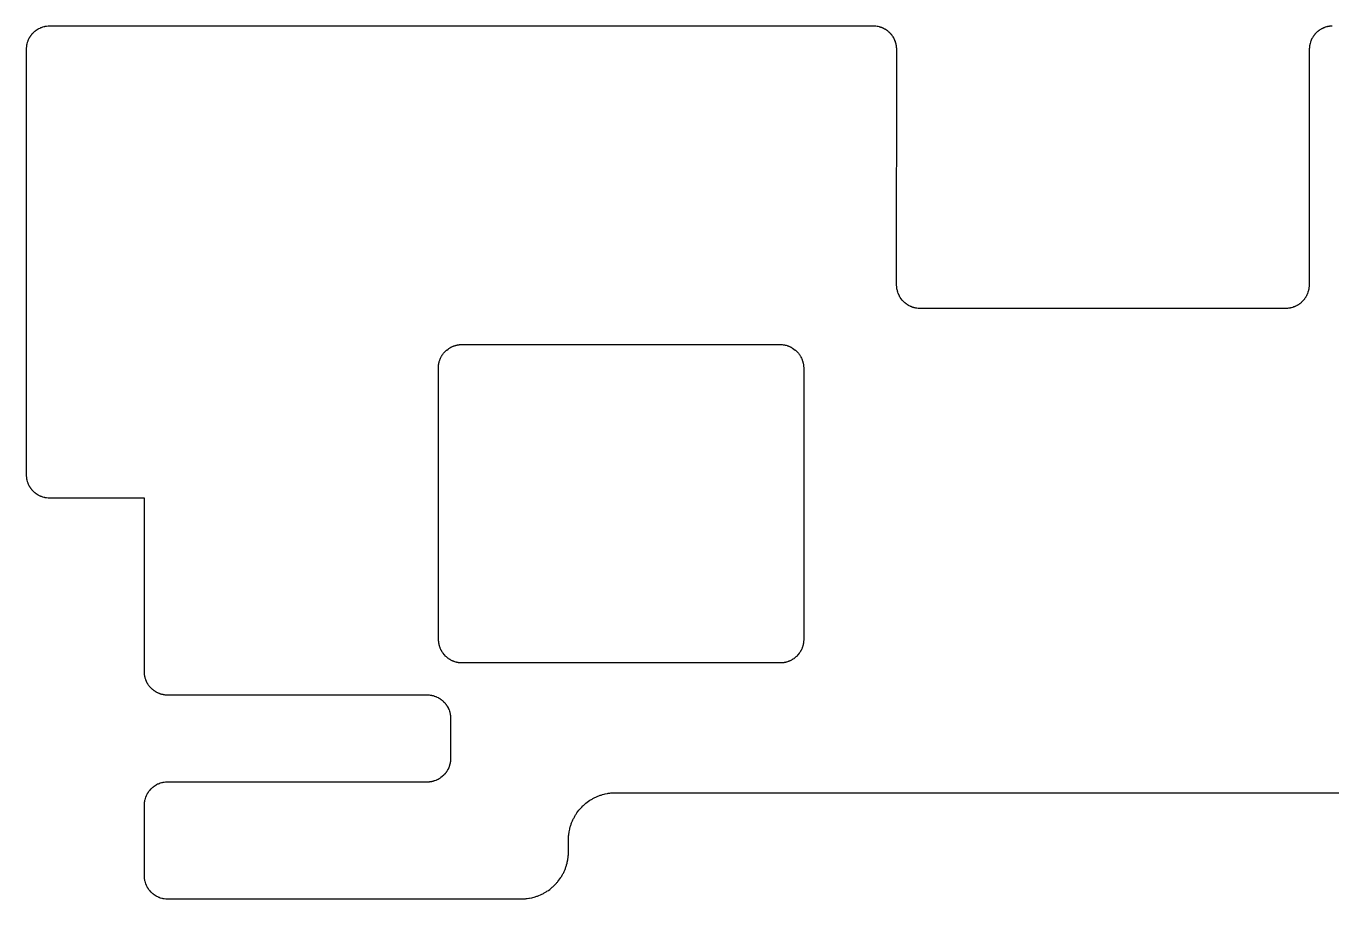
# Model space of a CAD drawing. Header units: metres. Extents: x -5 to 106, y 0 to 37.
# Drawn here: x -5 to 50.4, y 0 to 37 of the extents above; entities that cross this region are included whole.
import ezdxf

# ---------------------------------------------------------------- set-up
doc = ezdxf.new("R2010")
doc.units = ezdxf.units.M

msp = doc.modelspace()

# ---------------------------------------------------------------- linework, layer by layer
for p, q in [((-4.8291, 36.5596), (-4.83887, 36.5449)), ((-4.81934, 36.5732), (-4.8291, 36.5596)), ((-4.80859, 36.5879), (-4.81934, 36.5732)), ((-4.79883, 36.6016), (-4.80859, 36.5879)), ((-4.77734, 36.6289), (-4.79883, 36.6016)), ((-4.76562, 36.6426), (-4.77734, 36.6289)), ((-4.75488, 36.6562), (-4.76562, 36.6426)), ((-4.71973, 36.6943), (-4.75488, 36.6562)), ((-4.69434, 36.7197), (-4.71973, 36.6943)), ((-4.65625, 36.7549), (-4.69434, 36.7197)), ((-4.64258, 36.7656), (-4.65625, 36.7549)), ((-4.62891, 36.7773), (-4.64258, 36.7656)), ((-4.60156, 36.7988), (-4.62891, 36.7773)), ((-4.58789, 36.8086), (-4.60156, 36.7988)), ((-4.57324, 36.8193), (-4.58789, 36.8086)), ((-4.55957, 36.8291), (-4.57324, 36.8193)), ((-4.54492, 36.8389), (-4.55957, 36.8291)), ((-4.53027, 36.8477), (-4.54492, 36.8389)), ((-4.51465, 36.8574), (-4.53027, 36.8477)), ((-4.5, 36.8662), (-4.51465, 36.8574)), ((-4.48438, 36.875), (-4.5, 36.8662)), ((-4.46973, 36.8828), (-4.48438, 36.875)), ((-4.42285, 36.9062), (-4.46973, 36.8828)), ((-4.40625, 36.9131), (-4.42285, 36.9062)), ((-4.39062, 36.9209), (-4.40625, 36.9131)), ((-4.375, 36.9268), (-4.39062, 36.9209)), ((-4.3584, 36.9336), (-4.375, 36.9268)), ((-4.30859, 36.9512), (-4.3584, 36.9336)), ((-4.24219, 36.9707), (-4.30859, 36.9512)), ((-4.22461, 36.9746), (-4.24219, 36.9707)), ((-4.20801, 36.9785), (-4.22461, 36.9746)), ((-4.19043, 36.9814), (-4.20801, 36.9785)), ((-4.17383, 36.9844), (-4.19043, 36.9814)), ((-4.15625, 36.9873), (-4.17383, 36.9844)), ((-4.13965, 36.9902), (-4.15625, 36.9873)), ((-4.06934, 36.998), (-4.13965, 36.9902)), ((-4.05273, 36.999), (-4.06934, 36.998)), ((-4.03516, 36.999), (-4.05273, 36.999)), ((-4.01758, 37), (-4.03516, 36.999)), ((30.9531, 37), (-4.01758, 37)), ((30.9697, 36.999), (30.9531, 37)), ((30.9873, 36.999), (30.9697, 36.999)), ((31.0039, 36.998), (30.9873, 36.999)), ((31.0205, 36.9961), (31.0039, 36.998)), ((31.0381, 36.9941), (31.0205, 36.9961)), ((31.0879, 36.9883), (31.0381, 36.9941)), ((31.1055, 36.9854), (31.0879, 36.9883)), ((31.1221, 36.9814), (31.1055, 36.9854)), ((31.1387, 36.9785), (31.1221, 36.9814)), ((31.1885, 36.9668), (31.1387, 36.9785)), ((31.2041, 36.9619), (31.1885, 36.9668)), ((31.2373, 36.9521), (31.2041, 36.9619)), ((31.2529, 36.9463), (31.2373, 36.9521)), ((31.2695, 36.9414), (31.2529, 36.9463)), ((31.2852, 36.9355), (31.2695, 36.9414)), ((31.3008, 36.9287), (31.2852, 36.9355)), ((31.3164, 36.9229), (31.3008, 36.9287)), ((31.332, 36.916), (31.3164, 36.9229)), ((31.3477, 36.9082), (31.332, 36.916)), ((31.3633, 36.9014), (31.3477, 36.9082)), ((31.3789, 36.8936), (31.3633, 36.9014)), ((31.4082, 36.8779), (31.3789, 36.8936)), ((31.4238, 36.8691), (31.4082, 36.8779)), ((31.4385, 36.8613), (31.4238, 36.8691)), ((31.4531, 36.8525), (31.4385, 36.8613)), ((31.4668, 36.8428), (31.4531, 36.8525)), ((31.4814, 36.834), (31.4668, 36.8428)), ((31.4951, 36.8242), (31.4814, 36.834)), ((31.5098, 36.8145), (31.4951, 36.8242)), ((31.5234, 36.8047), (31.5098, 36.8145)), ((31.5361, 36.7939), (31.5234, 36.8047)), ((31.5635, 36.7725), (31.5361, 36.7939)), ((31.5762, 36.7617), (31.5635, 36.7725)), ((31.5889, 36.75), (31.5762, 36.7617)), ((31.6016, 36.7393), (31.5889, 36.75)), ((31.6143, 36.7275), (31.6016, 36.7393)), ((31.626, 36.7158), (31.6143, 36.7275)), ((31.6377, 36.7031), (31.626, 36.7158)), ((31.6504, 36.6914), (31.6377, 36.7031)), ((31.6611, 36.6787), (31.6504, 36.6914)), ((31.6729, 36.666), (31.6611, 36.6787)), ((31.6836, 36.6533), (31.6729, 36.666)), ((31.6953, 36.6396), (31.6836, 36.6533)), ((31.7061, 36.627), (31.6953, 36.6396)), ((31.7158, 36.6133), (31.7061, 36.627)), ((31.7266, 36.5996), (31.7158, 36.6133)), ((31.7461, 36.5723), (31.7266, 36.5996)), ((31.7559, 36.5576), (31.7461, 36.5723)), ((31.7646, 36.5439), (31.7559, 36.5576)), ((49.584, 36.5635), (49.5645, 36.5342)), ((49.5938, 36.5771), (49.584, 36.5635)), ((49.6035, 36.5918), (49.5938, 36.5771)), ((49.6133, 36.6055), (49.6035, 36.5918)), ((49.6348, 36.6328), (49.6133, 36.6055)), ((49.6455, 36.6455), (49.6348, 36.6328)), ((49.6562, 36.6592), (49.6455, 36.6455)), ((49.6914, 36.6973), (49.6562, 36.6592)), ((49.7275, 36.7334), (49.6914, 36.6973)), ((49.7402, 36.7451), (49.7275, 36.7334)), ((49.7539, 36.7568), (49.7402, 36.7451)), ((49.7666, 36.7676), (49.7539, 36.7568)), ((49.7803, 36.7783), (49.7666, 36.7676)), ((49.793, 36.7891), (49.7803, 36.7783)), ((49.8203, 36.8105), (49.793, 36.7891)), ((49.835, 36.8203), (49.8203, 36.8105)), ((49.8486, 36.8301), (49.835, 36.8203)), ((49.8633, 36.8398), (49.8486, 36.8301)), ((49.9219, 36.875), (49.8633, 36.8398)), ((49.9375, 36.8838), (49.9219, 36.875)), ((49.9521, 36.8916), (49.9375, 36.8838)), ((49.9678, 36.8994), (49.9521, 36.8916)), ((49.9834, 36.9062), (49.9678, 36.8994)), ((49.999, 36.9141), (49.9834, 36.9062)), ((50.0146, 36.9209), (49.999, 36.9141)), ((50.0303, 36.9268), (50.0146, 36.9209)), ((50.0469, 36.9336), (50.0303, 36.9268)), ((50.0625, 36.9395), (50.0469, 36.9336)), ((50.0791, 36.9453), (50.0625, 36.9395)), ((50.0947, 36.9512), (50.0791, 36.9453)), ((50.1445, 36.9658), (50.0947, 36.9512)), ((50.1611, 36.9697), (50.1445, 36.9658)), ((50.1777, 36.9746), (50.1611, 36.9697)), ((50.1943, 36.9775), (50.1777, 36.9746)), ((50.2119, 36.9814), (50.1943, 36.9775)), ((50.2451, 36.9873), (50.2119, 36.9814)), ((50.2627, 36.9902), (50.2451, 36.9873)), ((50.2793, 36.9922), (50.2627, 36.9902)), ((50.2969, 36.9941), (50.2793, 36.9922)), ((50.3135, 36.9961), (50.2969, 36.9941)), ((50.3311, 36.9971), (50.3135, 36.9961)), ((50.3477, 36.999), (50.3311, 36.9971)), ((50.3652, 36.999), (50.3477, 36.999)), ((50.3828, 37), (50.3652, 36.999)), ((-4.99902, 36.0352), (-5, 36.0176)), ((-5, 36.0176), (-5, 17.9824)), ((-4.99805, 36.0693), (-4.99902, 36.0527)), ((-4.99902, 36.0527), (-4.99902, 36.0352)), ((-4.99023, 36.1396), (-4.99805, 36.0693)), ((-4.9873, 36.1562), (-4.99023, 36.1396)), ((-4.98438, 36.1738), (-4.9873, 36.1562)), ((-4.98145, 36.1904), (-4.98438, 36.1738)), ((-4.97852, 36.208), (-4.98145, 36.1904)), ((-4.97461, 36.2246), (-4.97852, 36.208)), ((-4.9707, 36.2422), (-4.97461, 36.2246)), ((-4.95117, 36.3086), (-4.9707, 36.2422)), ((-4.93359, 36.3584), (-4.95117, 36.3086)), ((-4.92676, 36.375), (-4.93359, 36.3584)), ((-4.9209, 36.3906), (-4.92676, 36.375)), ((-4.91309, 36.4062), (-4.9209, 36.3906)), ((-4.90625, 36.4229), (-4.91309, 36.4062)), ((-4.88281, 36.4697), (-4.90625, 36.4229)), ((-4.875, 36.4844), (-4.88281, 36.4697)), ((-4.86621, 36.5), (-4.875, 36.4844)), ((-4.85742, 36.5146), (-4.86621, 36.5)), ((-4.84766, 36.5303), (-4.85742, 36.5146)), ((-4.83887, 36.5449), (-4.84766, 36.5303)), ((31.791, 36.5), (31.7646, 36.5439)), ((31.7988, 36.4854), (31.791, 36.5)), ((31.8076, 36.4697), (31.7988, 36.4854)), ((31.8154, 36.4551), (31.8076, 36.4697)), ((31.8223, 36.4395), (31.8154, 36.4551)), ((31.8301, 36.4238), (31.8223, 36.4395)), ((31.8369, 36.4092), (31.8301, 36.4238)), ((31.8438, 36.3926), (31.8369, 36.4092)), ((31.8613, 36.3457), (31.8438, 36.3926)), ((31.8672, 36.3291), (31.8613, 36.3457)), ((31.873, 36.3135), (31.8672, 36.3291)), ((31.8828, 36.2803), (31.873, 36.3135)), ((31.8867, 36.2637), (31.8828, 36.2803)), ((31.8906, 36.248), (31.8867, 36.2637)), ((31.8984, 36.2148), (31.8906, 36.248)), ((31.9014, 36.1982), (31.8984, 36.2148)), ((31.9043, 36.1807), (31.9014, 36.1982)), ((31.9102, 36.1475), (31.9043, 36.1807)), ((31.9121, 36.1309), (31.9102, 36.1475)), ((31.9141, 36.1133), (31.9121, 36.1309)), ((31.915, 36.0967), (31.9141, 36.1133)), ((31.917, 36.0801), (31.915, 36.0967)), ((31.918, 36.0625), (31.917, 36.0801)), ((31.917, 25.9941), (31.9189, 36.0459)), ((31.9189, 36.0459), (31.918, 36.0625)), ((49.417, 36.0459), (49.4082, 26.0107)), ((49.418, 36.0635), (49.417, 36.0459)), ((49.4189, 36.0801), (49.418, 36.0635)), ((49.4199, 36.0977), (49.4189, 36.0801)), ((49.4219, 36.1143), (49.4199, 36.0977)), ((49.4238, 36.1318), (49.4219, 36.1143)), ((49.4258, 36.1484), (49.4238, 36.1318)), ((49.4287, 36.166), (49.4258, 36.1484)), ((49.4307, 36.1826), (49.4287, 36.166)), ((49.4346, 36.1992), (49.4307, 36.1826)), ((49.4375, 36.2168), (49.4346, 36.1992)), ((49.4492, 36.2666), (49.4375, 36.2168)), ((49.4639, 36.3164), (49.4492, 36.2666)), ((49.4697, 36.332), (49.4639, 36.3164)), ((49.4814, 36.3652), (49.4697, 36.332)), ((49.4873, 36.3809), (49.4814, 36.3652)), ((49.4941, 36.3965), (49.4873, 36.3809)), ((49.501, 36.4131), (49.4941, 36.3965)), ((49.5078, 36.4287), (49.501, 36.4131)), ((49.5156, 36.4443), (49.5078, 36.4287)), ((49.5225, 36.459), (49.5156, 36.4443)), ((49.5303, 36.4746), (49.5225, 36.459)), ((49.5391, 36.4893), (49.5303, 36.4746)), ((49.5469, 36.5049), (49.5391, 36.4893)), ((49.5645, 36.5342), (49.5469, 36.5049)), ((31.9189, 25.959), (31.917, 25.9941)), ((31.9209, 25.9414), (31.9189, 25.959)), ((31.9219, 25.9238), (31.9209, 25.9414)), ((31.9238, 25.9072), (31.9219, 25.9238)), ((31.9268, 25.8896), (31.9238, 25.9072)), ((31.9287, 25.8721), (31.9268, 25.8896)), ((31.9316, 25.8545), (31.9287, 25.8721)), ((31.9355, 25.8379), (31.9316, 25.8545)), ((31.9385, 25.8203), (31.9355, 25.8379)), ((31.9463, 25.7871), (31.9385, 25.8203)), ((31.9512, 25.7695), (31.9463, 25.7871)), ((31.9551, 25.7529), (31.9512, 25.7695)), ((31.9609, 25.7363), (31.9551, 25.7529)), ((31.9658, 25.7197), (31.9609, 25.7363)), ((31.9834, 25.6699), (31.9658, 25.7197)), ((31.9893, 25.6543), (31.9834, 25.6699)), ((31.9961, 25.6377), (31.9893, 25.6543)), ((32.0029, 25.6221), (31.9961, 25.6377)), ((32.0107, 25.6064), (32.0029, 25.6221)), ((32.0176, 25.5898), (32.0107, 25.6064)), ((32.0254, 25.5742), (32.0176, 25.5898)), ((32.0342, 25.5596), (32.0254, 25.5742)), ((32.042, 25.5439), (32.0342, 25.5596)), ((32.0508, 25.5283), (32.042, 25.5439)), ((32.0684, 25.499), (32.0508, 25.5283)), ((32.1074, 25.4404), (32.0684, 25.499)), ((49.2471, 25.4844), (49.2275, 25.4551)), ((49.2559, 25.499), (49.2471, 25.4844)), ((49.2656, 25.5137), (49.2559, 25.499)), ((49.2744, 25.5283), (49.2656, 25.5137)), ((49.2822, 25.5439), (49.2744, 25.5283)), ((49.291, 25.5596), (49.2822, 25.5439)), ((49.2988, 25.5742), (49.291, 25.5596)), ((49.3066, 25.5898), (49.2988, 25.5742)), ((49.3145, 25.6064), (49.3066, 25.5898)), ((49.3281, 25.6377), (49.3145, 25.6064)), ((49.335, 25.6543), (49.3281, 25.6377)), ((49.3418, 25.6699), (49.335, 25.6543)), ((49.3594, 25.7197), (49.3418, 25.6699)), ((49.374, 25.7695), (49.3594, 25.7197)), ((49.3779, 25.7871), (49.374, 25.7695)), ((49.3828, 25.8037), (49.3779, 25.7871)), ((49.3857, 25.8203), (49.3828, 25.8037)), ((49.3896, 25.8379), (49.3857, 25.8203)), ((49.3926, 25.8545), (49.3896, 25.8379)), ((49.3984, 25.8896), (49.3926, 25.8545)), ((49.4004, 25.9072), (49.3984, 25.8896)), ((49.4023, 25.9238), (49.4004, 25.9072)), ((49.4043, 25.9414), (49.4023, 25.9238)), ((49.4072, 25.9941), (49.4043, 25.9414)), ((49.4082, 26.0107), (49.4072, 25.9941)), ((32.1504, 25.3857), (32.1074, 25.4404)), ((32.1621, 25.3721), (32.1504, 25.3857)), ((32.1973, 25.334), (32.1621, 25.3721)), ((32.2344, 25.2969), (32.1973, 25.334)), ((32.248, 25.2852), (32.2344, 25.2969)), ((32.2607, 25.2734), (32.248, 25.2852)), ((32.2744, 25.2627), (32.2607, 25.2734)), ((32.2871, 25.252), (32.2744, 25.2627)), ((32.3008, 25.2402), (32.2871, 25.252)), ((32.3145, 25.2305), (32.3008, 25.2402)), ((32.3291, 25.2197), (32.3145, 25.2305)), ((32.3428, 25.209), (32.3291, 25.2197)), ((32.3574, 25.1992), (32.3428, 25.209)), ((32.3721, 25.1904), (32.3574, 25.1992)), ((32.3867, 25.1807), (32.3721, 25.1904)), ((32.4014, 25.1719), (32.3867, 25.1807)), ((32.417, 25.1621), (32.4014, 25.1719)), ((32.4316, 25.1543), (32.417, 25.1621)), ((32.4473, 25.1455), (32.4316, 25.1543)), ((32.4941, 25.1221), (32.4473, 25.1455)), ((32.5098, 25.1152), (32.4941, 25.1221)), ((32.5264, 25.1084), (32.5098, 25.1152)), ((32.542, 25.1016), (32.5264, 25.1084)), ((32.5586, 25.0947), (32.542, 25.1016)), ((32.5752, 25.0889), (32.5586, 25.0947)), ((32.5908, 25.083), (32.5752, 25.0889)), ((32.6074, 25.0771), (32.5908, 25.083)), ((32.624, 25.0723), (32.6074, 25.0771)), ((32.6416, 25.0674), (32.624, 25.0723)), ((32.6582, 25.0625), (32.6416, 25.0674)), ((32.6914, 25.0547), (32.6582, 25.0625)), ((32.709, 25.0508), (32.6914, 25.0547)), ((32.7256, 25.0469), (32.709, 25.0508)), ((32.7607, 25.041), (32.7256, 25.0469)), ((32.7773, 25.0381), (32.7607, 25.041)), ((32.8301, 25.0322), (32.7773, 25.0381)), ((32.8467, 25.0312), (32.8301, 25.0322)), ((32.8994, 25.0283), (32.8467, 25.0312)), ((48.4258, 25.0283), (32.8994, 25.0283)), ((48.4434, 25.0293), (48.4258, 25.0283)), ((48.46, 25.0303), (48.4434, 25.0293)), ((48.4951, 25.0322), (48.46, 25.0303)), ((48.5303, 25.0361), (48.4951, 25.0322)), ((48.5469, 25.0381), (48.5303, 25.0361)), ((48.582, 25.0439), (48.5469, 25.0381)), ((48.5986, 25.0469), (48.582, 25.0439)), ((48.6162, 25.0508), (48.5986, 25.0469)), ((48.6328, 25.0547), (48.6162, 25.0508)), ((48.6504, 25.0586), (48.6328, 25.0547)), ((48.667, 25.0625), (48.6504, 25.0586)), ((48.7168, 25.0771), (48.667, 25.0625)), ((48.7666, 25.0947), (48.7168, 25.0771)), ((48.7822, 25.1016), (48.7666, 25.0947)), ((48.7988, 25.1084), (48.7822, 25.1016)), ((48.8145, 25.1152), (48.7988, 25.1084)), ((48.8311, 25.1221), (48.8145, 25.1152)), ((48.8779, 25.1455), (48.8311, 25.1221)), ((48.8926, 25.1543), (48.8779, 25.1455)), ((48.9082, 25.1621), (48.8926, 25.1543)), ((48.9229, 25.1719), (48.9082, 25.1621)), ((48.9375, 25.1807), (48.9229, 25.1719)), ((48.9531, 25.1904), (48.9375, 25.1807)), ((48.9668, 25.1992), (48.9531, 25.1904)), ((48.9814, 25.209), (48.9668, 25.1992)), ((48.9961, 25.2197), (48.9814, 25.209)), ((49.0098, 25.2305), (48.9961, 25.2197)), ((49.0234, 25.2402), (49.0098, 25.2305)), ((49.0371, 25.252), (49.0234, 25.2402)), ((49.0645, 25.2734), (49.0371, 25.252)), ((49.0898, 25.2969), (49.0645, 25.2734)), ((49.1025, 25.3096), (49.0898, 25.2969)), ((49.1152, 25.3213), (49.1025, 25.3096)), ((49.127, 25.334), (49.1152, 25.3213)), ((49.1396, 25.3467), (49.127, 25.334)), ((49.1631, 25.3721), (49.1396, 25.3467)), ((49.1738, 25.3857), (49.1631, 25.3721)), ((49.1855, 25.3994), (49.1738, 25.3857)), ((49.207, 25.4268), (49.1855, 25.3994)), ((49.2168, 25.4404), (49.207, 25.4268)), ((49.2275, 25.4551), (49.2168, 25.4404)), ((12.8252, 23.2559), (12.8389, 23.2676)), ((12.8389, 23.2676), (12.8936, 23.3105)), ((12.8936, 23.3105), (12.9082, 23.3203)), ((12.9082, 23.3203), (12.9219, 23.3301)), ((12.9219, 23.3301), (12.9512, 23.3496)), ((12.9512, 23.3496), (12.9668, 23.3584)), ((12.9668, 23.3584), (12.9814, 23.3672)), ((12.9814, 23.3672), (12.9971, 23.376)), ((12.9971, 23.376), (13.0117, 23.3838)), ((13.0117, 23.3838), (13.0273, 23.3926)), ((13.0273, 23.3926), (13.043, 23.4004)), ((13.043, 23.4004), (13.0586, 23.4072)), ((13.0586, 23.4072), (13.0752, 23.415)), ((13.0752, 23.415), (13.1064, 23.4287)), ((13.1064, 23.4287), (13.123, 23.4346)), ((13.123, 23.4346), (13.1396, 23.4414)), ((13.1396, 23.4414), (13.1562, 23.4473)), ((13.1562, 23.4473), (13.1729, 23.4521)), ((13.1729, 23.4521), (13.1895, 23.458)), ((13.1895, 23.458), (13.2061, 23.4629)), ((13.2061, 23.4629), (13.2227, 23.4668)), ((13.2227, 23.4668), (13.2393, 23.4717)), ((13.2393, 23.4717), (13.2568, 23.4756)), ((13.2568, 23.4756), (13.2734, 23.4795)), ((13.2734, 23.4795), (13.291, 23.4834)), ((13.291, 23.4834), (13.3076, 23.4863)), ((13.3076, 23.4863), (13.3252, 23.4893)), ((13.3252, 23.4893), (13.3428, 23.4912)), ((13.3428, 23.4912), (13.3594, 23.4941)), ((13.3594, 23.4941), (13.377, 23.4961)), ((13.377, 23.4961), (13.3945, 23.4971)), ((13.3945, 23.4971), (13.4121, 23.499)), ((13.4121, 23.499), (13.4287, 23.5)), ((13.4287, 23.5), (13.4463, 23.501)), ((13.4463, 23.501), (26.9756, 23.502)), ((26.9756, 23.502), (26.9932, 23.501)), ((26.9932, 23.501), (27.0098, 23.501)), ((27.0098, 23.501), (27.0625, 23.498)), ((27.0625, 23.498), (27.0977, 23.4941)), ((27.0977, 23.4941), (27.1143, 23.4922)), ((27.1143, 23.4922), (27.1494, 23.4863)), ((27.1494, 23.4863), (27.166, 23.4834)), ((27.166, 23.4834), (27.1836, 23.4795)), ((27.1836, 23.4795), (27.2168, 23.4717)), ((27.2168, 23.4717), (27.2344, 23.4678)), ((27.2344, 23.4678), (27.2676, 23.458)), ((27.2676, 23.458), (27.2842, 23.4521)), ((27.2842, 23.4521), (27.3008, 23.4473)), ((27.3008, 23.4473), (27.3174, 23.4414)), ((27.3174, 23.4414), (27.334, 23.4346)), ((27.334, 23.4346), (27.3496, 23.4287)), ((27.3496, 23.4287), (27.3662, 23.4219)), ((27.3662, 23.4219), (27.3975, 23.4082)), ((27.3975, 23.4082), (27.4141, 23.4004)), ((27.4141, 23.4004), (27.4297, 23.3926)), ((27.4297, 23.3926), (27.4443, 23.3848)), ((27.4443, 23.3848), (27.4756, 23.3672)), ((27.4756, 23.3672), (27.5049, 23.3496)), ((27.5049, 23.3496), (27.5635, 23.3105)), ((27.5635, 23.3105), (27.6182, 23.2676)), ((27.6182, 23.2676), (27.6318, 23.2559)), ((12.5, 22.6924), (12.5029, 22.709)), ((12.5029, 22.709), (12.5068, 22.7266)), ((12.5068, 22.7266), (12.5107, 22.7432)), ((12.5107, 22.7432), (12.5156, 22.7598)), ((12.5156, 22.7598), (12.5205, 22.7773)), ((12.5205, 22.7773), (12.5303, 22.8105)), ((12.5303, 22.8105), (12.542, 22.8438)), ((12.542, 22.8438), (12.5479, 22.8594)), ((12.5479, 22.8594), (12.5547, 22.876)), ((12.5547, 22.876), (12.5605, 22.8916)), ((12.5605, 22.8916), (12.5684, 22.9082)), ((12.5684, 22.9082), (12.5752, 22.9238)), ((12.5752, 22.9238), (12.6064, 22.9863)), ((12.6064, 22.9863), (12.6152, 23.001)), ((12.6152, 23.001), (12.624, 23.0166)), ((12.624, 23.0166), (12.6338, 23.0312)), ((12.6338, 23.0312), (12.6426, 23.0459)), ((12.6426, 23.0459), (12.6621, 23.0752)), ((12.6621, 23.0752), (12.6729, 23.0889)), ((12.6729, 23.0889), (12.6826, 23.1035)), ((12.6826, 23.1035), (12.7041, 23.1309)), ((12.7041, 23.1309), (12.7158, 23.1445)), ((12.7158, 23.1445), (12.7266, 23.1572)), ((12.7266, 23.1572), (12.7383, 23.1709)), ((12.7383, 23.1709), (12.7617, 23.1963)), ((12.7617, 23.1963), (12.7744, 23.208)), ((12.7744, 23.208), (12.7871, 23.2207)), ((12.7871, 23.2207), (12.8252, 23.2559)), ((27.6318, 23.2559), (27.6826, 23.209)), ((27.6826, 23.209), (27.6943, 23.1963)), ((27.6943, 23.1963), (27.707, 23.1836)), ((27.707, 23.1836), (27.7188, 23.1709)), ((27.7188, 23.1709), (27.7305, 23.1572)), ((27.7305, 23.1572), (27.7412, 23.1445)), ((27.7412, 23.1445), (27.7529, 23.1309)), ((27.7529, 23.1309), (27.7744, 23.1035)), ((27.7744, 23.1035), (27.7842, 23.0889)), ((27.7842, 23.0889), (27.7949, 23.0752)), ((27.7949, 23.0752), (27.8145, 23.0459)), ((27.8145, 23.0459), (27.832, 23.0166)), ((27.832, 23.0166), (27.8418, 23.002)), ((27.8418, 23.002), (27.8496, 22.9863)), ((27.8496, 22.9863), (27.8584, 22.9707)), ((27.8584, 22.9707), (27.8818, 22.9238)), ((27.8818, 22.9238), (27.8955, 22.8926)), ((27.8955, 22.8926), (27.9092, 22.8594)), ((27.9092, 22.8594), (27.915, 22.8438)), ((27.915, 22.8438), (27.9268, 22.8105)), ((27.9268, 22.8105), (27.9414, 22.7607)), ((27.9414, 22.7607), (27.9453, 22.7432)), ((27.9453, 22.7432), (27.9492, 22.7266)), ((27.9492, 22.7266), (27.9531, 22.709)), ((27.9531, 22.709), (27.957, 22.6924)), ((12.4814, 22.5186), (12.4824, 22.5361)), ((12.4932, 11), (12.4814, 22.5186)), ((12.4824, 22.5537), (12.4844, 22.5713)), ((12.4824, 22.5361), (12.4824, 22.5537)), ((12.4844, 22.5713), (12.4854, 22.5889)), ((12.4854, 22.5889), (12.4873, 22.6055)), ((12.4873, 22.6055), (12.4912, 22.6406)), ((12.4912, 22.6406), (12.4941, 22.6582)), ((12.4941, 22.6582), (12.4971, 22.6748)), ((12.4971, 22.6748), (12.5, 22.6924)), ((27.957, 22.6924), (27.96, 22.6748)), ((27.96, 22.6748), (27.9629, 22.6582)), ((27.9629, 22.6582), (27.9658, 22.6406)), ((27.9658, 22.6406), (27.9678, 22.623)), ((27.9678, 22.623), (27.9697, 22.6064)), ((27.9697, 22.6064), (27.9717, 22.5889)), ((27.9717, 22.5889), (27.9756, 22.5186)), ((27.9756, 22.5186), (27.9756, 10.9648)), ((-5, 17.9824), (-4.99902, 17.9648)), ((-4.99902, 17.9648), (-4.99902, 17.9473)), ((-4.99902, 17.9473), (-4.99805, 17.9307)), ((-4.99805, 17.9307), (-4.99023, 17.8604)), ((-4.99023, 17.8604), (-4.9873, 17.8438)), ((-4.9873, 17.8438), (-4.98438, 17.8262)), ((-4.98438, 17.8262), (-4.98145, 17.8096)), ((-4.98145, 17.8096), (-4.97852, 17.792)), ((-4.97852, 17.792), (-4.97461, 17.7754)), ((-4.97461, 17.7754), (-4.9707, 17.7578)), ((-4.9707, 17.7578), (-4.95117, 17.6914)), ((-4.95117, 17.6914), (-4.93359, 17.6416)), ((-4.93359, 17.6416), (-4.92676, 17.625)), ((-4.92676, 17.625), (-4.9209, 17.6094)), ((-4.9209, 17.6094), (-4.91309, 17.5938)), ((-4.91309, 17.5938), (-4.90625, 17.5771)), ((-4.90625, 17.5771), (-4.88281, 17.5303)), ((-4.88281, 17.5303), (-4.875, 17.5156)), ((-4.875, 17.5156), (-4.86621, 17.5)), ((-4.86621, 17.5), (-4.85742, 17.4854)), ((-4.85742, 17.4854), (-4.84766, 17.4697)), ((-4.84766, 17.4697), (-4.83887, 17.4551)), ((-4.83887, 17.4551), (-4.8291, 17.4404)), ((-4.8291, 17.4404), (-4.81934, 17.4268)), ((-4.81934, 17.4268), (-4.80859, 17.4121)), ((-4.80859, 17.4121), (-4.79883, 17.3984)), ((-4.79883, 17.3984), (-4.77734, 17.3711)), ((-4.77734, 17.3711), (-4.76562, 17.3574)), ((-4.76562, 17.3574), (-4.75488, 17.3438)), ((-4.75488, 17.3438), (-4.71973, 17.3057)), ((-4.71973, 17.3057), (-4.69434, 17.2803)), ((-4.69434, 17.2803), (-4.65625, 17.2451)), ((-4.65625, 17.2451), (-4.64258, 17.2344)), ((-4.64258, 17.2344), (-4.62891, 17.2227)), ((-4.62891, 17.2227), (-4.60156, 17.2012)), ((-4.60156, 17.2012), (-4.58789, 17.1914)), ((-4.58789, 17.1914), (-4.57324, 17.1807)), ((-4.57324, 17.1807), (-4.55957, 17.1709)), ((-4.55957, 17.1709), (-4.54492, 17.1611)), ((-4.54492, 17.1611), (-4.53027, 17.1523)), ((-4.53027, 17.1523), (-4.51465, 17.1426)), ((-4.51465, 17.1426), (-4.5, 17.1338)), ((-4.5, 17.1338), (-4.48438, 17.125)), ((-4.48438, 17.125), (-4.46973, 17.1172)), ((-4.46973, 17.1172), (-4.42285, 17.0938)), ((-4.42285, 17.0938), (-4.40625, 17.0869)), ((-4.40625, 17.0869), (-4.39062, 17.0791)), ((-4.39062, 17.0791), (-4.375, 17.0732)), ((-4.375, 17.0732), (-4.3584, 17.0664)), ((-4.3584, 17.0664), (-4.30859, 17.0488)), ((-4.30859, 17.0488), (-4.24219, 17.0293)), ((-4.24219, 17.0293), (-4.22461, 17.0254)), ((-4.22461, 17.0254), (-4.20801, 17.0215)), ((-4.20801, 17.0215), (-4.19043, 17.0186)), ((-4.19043, 17.0186), (-4.17383, 17.0156)), ((-4.17383, 17.0156), (-4.15625, 17.0127)), ((-4.15625, 17.0127), (-4.13965, 17.0098)), ((-4.13965, 17.0098), (-4.06934, 17.002)), ((-4.06934, 17.002), (-4.05273, 17.001)), ((-4.05273, 17.001), (-4.03516, 17.001)), ((-4.03516, 17.001), (-4.01758, 17)), ((-4.01758, 17), (0, 17)), ((0, 17), (0, 9.63281)), ((12.4932, 10.9648), (12.4932, 11)), ((12.4941, 10.9473), (12.4932, 10.9648)), ((12.4951, 10.9307), (12.4941, 10.9473)), ((12.4961, 10.9131), (12.4951, 10.9307)), ((12.5, 10.8779), (12.4961, 10.9131)), ((12.5029, 10.8604), (12.5, 10.8779)), ((12.5049, 10.8438), (12.5029, 10.8604)), ((12.5078, 10.8262), (12.5049, 10.8438)), ((12.5107, 10.8096), (12.5078, 10.8262)), ((12.5146, 10.792), (12.5107, 10.8096)), ((12.5186, 10.7754), (12.5146, 10.792)), ((12.5225, 10.7578), (12.5186, 10.7754)), ((12.5264, 10.7412), (12.5225, 10.7578)), ((12.5361, 10.708), (12.5264, 10.7412)), ((12.542, 10.6914), (12.5361, 10.708)), ((12.5469, 10.6748), (12.542, 10.6914)), ((12.5527, 10.6582), (12.5469, 10.6748)), ((12.5596, 10.6416), (12.5527, 10.6582)), ((12.5654, 10.625), (12.5596, 10.6416)), ((12.5791, 10.5938), (12.5654, 10.625)), ((12.5869, 10.5771), (12.5791, 10.5938)), ((12.5938, 10.5615), (12.5869, 10.5771)), ((12.6094, 10.5303), (12.5938, 10.5615)), ((12.6182, 10.5156), (12.6094, 10.5303)), ((27.8594, 10.5303), (27.8506, 10.5156)), ((27.875, 10.5615), (27.8594, 10.5303)), ((27.8818, 10.5771), (27.875, 10.5615)), ((27.8896, 10.5938), (27.8818, 10.5771)), ((27.9033, 10.625), (27.8896, 10.5938)), ((27.9092, 10.6416), (27.9033, 10.625)), ((27.916, 10.6582), (27.9092, 10.6416)), ((27.9219, 10.6748), (27.916, 10.6582)), ((27.9268, 10.6914), (27.9219, 10.6748)), ((27.9326, 10.708), (27.9268, 10.6914)), ((27.9424, 10.7412), (27.9326, 10.708)), ((27.9463, 10.7578), (27.9424, 10.7412)), ((27.9502, 10.7754), (27.9463, 10.7578)), ((27.9541, 10.792), (27.9502, 10.7754)), ((27.958, 10.8096), (27.9541, 10.792)), ((27.9609, 10.8262), (27.958, 10.8096)), ((27.9639, 10.8438), (27.9609, 10.8262)), ((27.9658, 10.8604), (27.9639, 10.8438)), ((27.9688, 10.8779), (27.9658, 10.8604)), ((27.9727, 10.9131), (27.9688, 10.8779)), ((27.9736, 10.9307), (27.9727, 10.9131)), ((27.9746, 10.9473), (27.9736, 10.9307)), ((27.9756, 10.9648), (27.9746, 10.9473)), ((12.627, 10.5), (12.6182, 10.5156)), ((12.6357, 10.4854), (12.627, 10.5)), ((12.6445, 10.4697), (12.6357, 10.4854)), ((12.6641, 10.4404), (12.6445, 10.4697)), ((12.6738, 10.4268), (12.6641, 10.4404)), ((12.6836, 10.4121), (12.6738, 10.4268)), ((12.7266, 10.3574), (12.6836, 10.4121)), ((12.7383, 10.3438), (12.7266, 10.3574)), ((12.7852, 10.293), (12.7383, 10.3438)), ((12.7979, 10.2803), (12.7852, 10.293)), ((12.8232, 10.2568), (12.7979, 10.2803)), ((12.8369, 10.2451), (12.8232, 10.2568)), ((12.8496, 10.2344), (12.8369, 10.2451)), ((12.8633, 10.2227), (12.8496, 10.2344)), ((12.8906, 10.2012), (12.8633, 10.2227)), ((12.9053, 10.1914), (12.8906, 10.2012)), ((12.9189, 10.1807), (12.9053, 10.1914)), ((12.9482, 10.1611), (12.9189, 10.1807)), ((12.9629, 10.1523), (12.9482, 10.1611)), ((12.9775, 10.1426), (12.9629, 10.1523)), ((12.9932, 10.1338), (12.9775, 10.1426)), ((13.0078, 10.125), (12.9932, 10.1338)), ((13.0703, 10.0938), (13.0078, 10.125)), ((13.0859, 10.0869), (13.0703, 10.0938)), ((13.1016, 10.0791), (13.0859, 10.0869)), ((13.1182, 10.0732), (13.1016, 10.0791)), ((13.1348, 10.0664), (13.1182, 10.0732)), ((13.1504, 10.0605), (13.1348, 10.0664)), ((13.1836, 10.0488), (13.1504, 10.0605)), ((13.2168, 10.0391), (13.1836, 10.0488)), ((13.2344, 10.0342), (13.2168, 10.0391)), ((13.251, 10.0293), (13.2344, 10.0342)), ((13.2676, 10.0254), (13.251, 10.0293)), ((13.2852, 10.0215), (13.2676, 10.0254)), ((13.3018, 10.0186), (13.2852, 10.0215)), ((13.3193, 10.0156), (13.3018, 10.0186)), ((13.3359, 10.0127), (13.3193, 10.0156)), ((13.3535, 10.0098), (13.3359, 10.0127)), ((13.3887, 10.0059), (13.3535, 10.0098)), ((13.4053, 10.0039), (13.3887, 10.0059)), ((13.4229, 10.002), (13.4053, 10.0039)), ((13.4404, 10.001), (13.4229, 10.002)), ((13.458, 10.001), (13.4404, 10.001)), ((13.4756, 10), (13.458, 10.001)), ((26.9932, 10), (13.4756, 10)), ((27.0107, 10.001), (26.9932, 10)), ((27.0283, 10.001), (27.0107, 10.001)), ((27.0459, 10.002), (27.0283, 10.001)), ((27.0635, 10.0039), (27.0459, 10.002)), ((27.0801, 10.0059), (27.0635, 10.0039)), ((27.1152, 10.0098), (27.0801, 10.0059)), ((27.1328, 10.0127), (27.1152, 10.0098)), ((27.1494, 10.0156), (27.1328, 10.0127)), ((27.167, 10.0186), (27.1494, 10.0156)), ((27.1836, 10.0215), (27.167, 10.0186)), ((27.2012, 10.0254), (27.1836, 10.0215)), ((27.2178, 10.0293), (27.2012, 10.0254)), ((27.2344, 10.0342), (27.2178, 10.0293)), ((27.252, 10.0391), (27.2344, 10.0342)), ((27.2852, 10.0488), (27.252, 10.0391)), ((27.3184, 10.0605), (27.2852, 10.0488)), ((27.334, 10.0664), (27.3184, 10.0605)), ((27.3506, 10.0732), (27.334, 10.0664)), ((27.3672, 10.0791), (27.3506, 10.0732)), ((27.3828, 10.0869), (27.3672, 10.0791)), ((27.3984, 10.0938), (27.3828, 10.0869)), ((27.4609, 10.125), (27.3984, 10.0938)), ((27.4756, 10.1338), (27.4609, 10.125)), ((27.4912, 10.1426), (27.4756, 10.1338)), ((27.5059, 10.1523), (27.4912, 10.1426)), ((27.5205, 10.1611), (27.5059, 10.1523)), ((27.5498, 10.1807), (27.5205, 10.1611)), ((27.5635, 10.1914), (27.5498, 10.1807)), ((27.5781, 10.2012), (27.5635, 10.1914)), ((27.6055, 10.2227), (27.5781, 10.2012)), ((27.6191, 10.2344), (27.6055, 10.2227)), ((27.6318, 10.2451), (27.6191, 10.2344)), ((27.6455, 10.2568), (27.6318, 10.2451)), ((27.6709, 10.2803), (27.6455, 10.2568)), ((27.6836, 10.293), (27.6709, 10.2803)), ((27.7305, 10.3438), (27.6836, 10.293)), ((27.7422, 10.3574), (27.7305, 10.3438)), ((27.7852, 10.4121), (27.7422, 10.3574)), ((27.7949, 10.4268), (27.7852, 10.4121)), ((27.8047, 10.4404), (27.7949, 10.4268)), ((27.8242, 10.4697), (27.8047, 10.4404)), ((27.833, 10.4854), (27.8242, 10.4697)), ((27.8418, 10.5), (27.833, 10.4854)), ((27.8506, 10.5156), (27.8418, 10.5)), ((0, 9.63281), (0.000977, 9.61523)), ((0.000977, 9.61523), (0.000977, 9.59766)), ((0.000977, 9.59766), (0.001953, 9.58008)), ((0.001953, 9.58008), (0.003906, 9.5625)), ((0.003906, 9.5625), (0.005859, 9.5459)), ((0.005859, 9.5459), (0.009766, 9.51074)), ((0.009766, 9.51074), (0.012695, 9.49316)), ((0.012695, 9.49316), (0.015625, 9.47656)), ((0.015625, 9.47656), (0.018555, 9.45898)), ((0.018555, 9.45898), (0.021484, 9.44238)), ((0.021484, 9.44238), (0.025391, 9.4248)), ((0.025391, 9.4248), (0.029297, 9.4082)), ((0.029297, 9.4082), (0.03418, 9.3916)), ((0.03418, 9.3916), (0.039062, 9.37402)), ((0.039062, 9.37402), (0.048828, 9.34082)), ((0.048828, 9.34082), (0.060547, 9.30762)), ((0.060547, 9.30762), (0.066406, 9.29199)), ((0.066406, 9.29199), (0.073242, 9.27539)), ((0.073242, 9.27539), (0.079102, 9.25879)), ((0.079102, 9.25879), (0.086914, 9.24316)), ((0.086914, 9.24316), (0.09375, 9.22754)), ((0.09375, 9.22754), (0.125, 9.16504)), ((0.125, 9.16504), (0.133789, 9.15039)), ((0.133789, 9.15039), (0.142578, 9.13477)), ((0.142578, 9.13477), (0.152344, 9.12012)), ((0.152344, 9.12012), (0.161133, 9.10547)), ((0.161133, 9.10547), (0.180664, 9.07617)), ((0.180664, 9.07617), (0.191406, 9.0625)), ((0.191406, 9.0625), (0.201172, 9.04785)), ((0.201172, 9.04785), (0.222656, 9.02051)), ((0.222656, 9.02051), (0.234375, 9.00684)), ((0.234375, 9.00684), (0.245117, 8.99414)), ((0.245117, 8.99414), (0.256836, 8.98047)), ((0.256836, 8.98047), (0.280273, 8.95508)), ((0.280273, 8.95508), (0.292969, 8.94336)), ((0.292969, 8.94336), (0.305664, 8.93066)), ((0.305664, 8.93066), (0.34375, 8.89551)), ((0.34375, 8.89551), (0.357422, 8.88379)), ((0.357422, 8.88379), (0.412109, 8.84082)), ((0.412109, 8.84082), (0.426758, 8.83105)), ((0.426758, 8.83105), (0.44043, 8.82129)), ((0.44043, 8.82129), (0.469727, 8.80176)), ((0.469727, 8.80176), (0.485352, 8.79297)), ((0.485352, 8.79297), (0.5, 8.78418)), ((0.5, 8.78418), (0.515625, 8.77539)), ((0.515625, 8.77539), (0.530273, 8.7666)), ((0.530273, 8.7666), (0.561523, 8.75098)), ((0.561523, 8.75098), (0.577148, 8.74414)), ((0.577148, 8.74414), (0.59375, 8.73633)), ((0.59375, 8.73633), (0.625, 8.72266)), ((0.625, 8.72266), (0.641602, 8.7168)), ((0.641602, 8.7168), (0.658203, 8.70996)), ((0.658203, 8.70996), (0.674805, 8.7041)), ((0.674805, 8.7041), (0.691406, 8.69922)), ((0.691406, 8.69922), (0.708008, 8.69336)), ((0.708008, 8.69336), (0.741211, 8.68359)), ((0.741211, 8.68359), (0.757812, 8.67969)), ((0.757812, 8.67969), (0.775391, 8.67578)), ((0.775391, 8.67578), (0.791992, 8.67188)), ((0.791992, 8.67188), (0.80957, 8.66797)), ((0.80957, 8.66797), (0.826172, 8.66504)), ((0.826172, 8.66504), (0.84375, 8.66211)), ((0.84375, 8.66211), (0.860352, 8.66016)), ((0.860352, 8.66016), (0.87793, 8.65723)), ((0.87793, 8.65723), (0.913086, 8.65332)), ((0.913086, 8.65332), (0.930664, 8.65234)), ((0.930664, 8.65234), (0.947266, 8.65137)), ((0.947266, 8.65137), (0.964844, 8.65039)), ((0.964844, 8.65039), (12, 8.65039)), ((12, 8.65039), (12.0176, 8.64941)), ((12.0176, 8.64941), (12.0352, 8.64941)), ((12.0352, 8.64941), (12.0527, 8.64844)), ((12.0527, 8.64844), (12.0693, 8.64746)), ((12.0693, 8.64746), (12.0869, 8.64648)), ((12.0869, 8.64648), (12.1396, 8.64062)), ((12.1396, 8.64062), (12.1562, 8.6377)), ((12.1562, 8.6377), (12.1738, 8.63477)), ((12.1738, 8.63477), (12.1904, 8.63184)), ((12.1904, 8.63184), (12.208, 8.62793)), ((12.208, 8.62793), (12.2246, 8.62402)), ((12.2246, 8.62402), (12.2422, 8.62012)), ((12.2422, 8.62012), (12.2588, 8.61621)), ((12.2588, 8.61621), (12.292, 8.60645)), ((12.292, 8.60645), (12.3086, 8.60059)), ((12.3086, 8.60059), (12.3252, 8.5957)), ((12.3252, 8.5957), (12.3584, 8.58398)), ((12.3584, 8.58398), (12.375, 8.57715)), ((12.375, 8.57715), (12.4062, 8.56348)), ((12.4062, 8.56348), (12.4229, 8.55664)), ((12.4229, 8.55664), (12.4697, 8.5332)), ((12.4697, 8.5332), (12.4844, 8.52441)), ((12.4844, 8.52441), (12.5, 8.51562)), ((12.5, 8.51562), (12.5146, 8.50684)), ((12.5146, 8.50684), (12.5303, 8.49805)), ((12.5303, 8.49805), (12.5449, 8.48828)), ((12.5449, 8.48828), (12.5596, 8.47949)), ((12.5596, 8.47949), (12.5732, 8.46875)), ((12.5732, 8.46875), (12.5879, 8.45898)), ((12.5879, 8.45898), (12.6016, 8.44824)), ((12.6016, 8.44824), (12.6152, 8.43848)), ((12.6152, 8.43848), (12.6289, 8.42676)), ((12.6289, 8.42676), (12.6426, 8.41602)), ((12.6426, 8.41602), (12.6562, 8.4043)), ((12.6562, 8.4043), (12.6689, 8.39355)), ((12.6689, 8.39355), (12.6816, 8.38184)), ((12.6816, 8.38184), (12.6943, 8.36914)), ((12.6943, 8.36914), (12.707, 8.35742)), ((12.707, 8.35742), (12.7197, 8.34473)), ((12.7197, 8.34473), (12.7432, 8.31934)), ((12.7432, 8.31934), (12.7549, 8.30566)), ((12.7549, 8.30566), (12.7656, 8.29297)), ((12.7656, 8.29297), (12.7773, 8.2793)), ((12.7773, 8.2793), (12.7988, 8.25195)), ((12.7988, 8.25195), (12.8086, 8.2373)), ((12.8086, 8.2373), (12.8193, 8.22363)), ((12.8193, 8.22363), (12.8389, 8.19434)), ((12.8389, 8.19434), (12.8477, 8.17969)), ((12.8477, 8.17969), (12.8574, 8.16504)), ((12.8574, 8.16504), (12.8662, 8.15039)), ((12.8662, 8.15039), (12.875, 8.13477)), ((12.875, 8.13477), (12.9062, 8.07227)), ((12.9062, 8.07227), (12.9131, 8.05664)), ((12.9131, 8.05664), (12.9209, 8.04102)), ((12.9209, 8.04102), (12.9268, 8.02441)), ((12.9268, 8.02441), (12.9336, 8.00879)), ((12.9336, 8.00879), (12.9512, 7.95898)), ((12.9512, 7.95898), (12.9658, 7.90918)), ((12.9658, 7.90918), (12.9707, 7.8916)), ((12.9707, 7.8916), (12.9785, 7.8584)), ((12.9785, 7.8584), (12.9844, 7.82324)), ((12.9844, 7.82324), (12.9873, 7.80664)), ((12.9873, 7.80664), (12.9902, 7.78906)), ((12.9902, 7.78906), (12.9922, 7.77148)), ((12.9922, 7.77148), (12.9941, 7.75488)), ((12.9941, 7.75488), (12.998, 7.71973)), ((12.998, 7.71973), (12.999, 7.70215)), ((12.999, 7.70215), (12.999, 7.68457)), ((12.999, 7.68457), (13, 7.66699)), ((13, 7.66699), (13, 5.93262)), ((12.9131, 5.54297), (12.9062, 5.52734)), ((12.9209, 5.55957), (12.9131, 5.54297)), ((12.9268, 5.5752), (12.9209, 5.55957)), ((12.9336, 5.5918), (12.9268, 5.5752)), ((12.9395, 5.6084), (12.9336, 5.5918)), ((12.9453, 5.62402), (12.9395, 5.6084)), ((12.9512, 5.64062), (12.9453, 5.62402)), ((12.9561, 5.65723), (12.9512, 5.64062)), ((12.9609, 5.6748), (12.9561, 5.65723)), ((12.9707, 5.70801), (12.9609, 5.6748)), ((12.9746, 5.72461), (12.9707, 5.70801)), ((12.9785, 5.74219), (12.9746, 5.72461)), ((12.9814, 5.75879), (12.9785, 5.74219)), ((12.9873, 5.79395), (12.9814, 5.75879)), ((12.9902, 5.81055), (12.9873, 5.79395)), ((12.9961, 5.86328), (12.9902, 5.81055)), ((12.998, 5.87988), (12.9961, 5.86328)), ((12.999, 5.89746), (12.998, 5.87988)), ((13, 5.93262), (12.999, 5.91504)), ((12.999, 5.91504), (12.999, 5.89746)), ((12.2588, 4.98438), (12.2422, 4.97949)), ((12.2754, 4.98828), (12.2588, 4.98438)), ((12.292, 4.99414), (12.2754, 4.98828)), ((12.3086, 4.99902), (12.292, 4.99414)), ((12.375, 5.02246), (12.3086, 4.99902)), ((12.4062, 5.03613), (12.375, 5.02246)), ((12.4229, 5.04395), (12.4062, 5.03613)), ((12.4385, 5.05078), (12.4229, 5.04395)), ((12.4541, 5.05859), (12.4385, 5.05078)), ((12.4697, 5.06738), (12.4541, 5.05859)), ((12.4844, 5.0752), (12.4697, 5.06738)), ((12.5, 5.08398), (12.4844, 5.0752)), ((12.5146, 5.09277), (12.5, 5.08398)), ((12.5303, 5.10156), (12.5146, 5.09277)), ((12.5596, 5.12109), (12.5303, 5.10156)), ((12.5732, 5.13086), (12.5596, 5.12109)), ((12.5879, 5.14062), (12.5732, 5.13086)), ((12.6426, 5.18359), (12.5879, 5.14062)), ((12.6562, 5.19531), (12.6426, 5.18359)), ((12.6943, 5.23047), (12.6562, 5.19531)), ((12.707, 5.24316), (12.6943, 5.23047)), ((12.7197, 5.25488), (12.707, 5.24316)), ((12.7314, 5.26758), (12.7197, 5.25488)), ((12.7432, 5.28125), (12.7314, 5.26758)), ((12.7549, 5.29395), (12.7432, 5.28125)), ((12.7656, 5.30762), (12.7549, 5.29395)), ((12.7773, 5.32031), (12.7656, 5.30762)), ((12.7881, 5.33398), (12.7773, 5.32031)), ((12.7988, 5.34863), (12.7881, 5.33398)), ((12.8086, 5.3623), (12.7988, 5.34863)), ((12.8193, 5.37598), (12.8086, 5.3623)), ((12.8389, 5.40527), (12.8193, 5.37598)), ((12.8477, 5.41992), (12.8389, 5.40527)), ((12.8574, 5.43457), (12.8477, 5.41992)), ((12.8662, 5.4502), (12.8574, 5.43457)), ((12.875, 5.46484), (12.8662, 5.4502)), ((12.9062, 5.52734), (12.875, 5.46484)), ((0.125, 4.43457), (0.117188, 4.41992)), ((0.133789, 4.4502), (0.125, 4.43457)), ((0.142578, 4.46484), (0.133789, 4.4502)), ((0.152344, 4.47949), (0.142578, 4.46484)), ((0.161133, 4.49512), (0.152344, 4.47949)), ((0.170898, 4.50879), (0.161133, 4.49512)), ((0.180664, 4.52344), (0.170898, 4.50879)), ((0.191406, 4.53809), (0.180664, 4.52344)), ((0.201172, 4.55176), (0.191406, 4.53809)), ((0.222656, 4.5791), (0.201172, 4.55176)), ((0.234375, 4.59277), (0.222656, 4.5791)), ((0.245117, 4.60645), (0.234375, 4.59277)), ((0.280273, 4.64453), (0.245117, 4.60645)), ((0.292969, 4.65723), (0.280273, 4.64453)), ((0.305664, 4.66895), (0.292969, 4.65723)), ((0.318359, 4.68164), (0.305664, 4.66895)), ((0.34375, 4.70508), (0.318359, 4.68164)), ((0.357422, 4.71582), (0.34375, 4.70508)), ((0.371094, 4.72754), (0.357422, 4.71582)), ((0.398438, 4.74902), (0.371094, 4.72754)), ((0.412109, 4.75879), (0.398438, 4.74902)), ((0.426758, 4.76953), (0.412109, 4.75879)), ((0.44043, 4.7793), (0.426758, 4.76953)), ((0.455078, 4.78906), (0.44043, 4.7793)), ((0.469727, 4.79785), (0.455078, 4.78906)), ((0.485352, 4.80762), (0.469727, 4.79785)), ((0.5, 4.81641), (0.485352, 4.80762)), ((0.515625, 4.82422), (0.5, 4.81641)), ((0.530273, 4.83301), (0.515625, 4.82422)), ((0.577148, 4.85645), (0.530273, 4.83301)), ((0.59375, 4.86328), (0.577148, 4.85645)), ((0.625, 4.87695), (0.59375, 4.86328)), ((0.641602, 4.88379), (0.625, 4.87695)), ((0.691406, 4.90137), (0.641602, 4.88379)), ((0.741211, 4.91602), (0.691406, 4.90137)), ((0.757812, 4.91992), (0.741211, 4.91602)), ((0.775391, 4.9248), (0.757812, 4.91992)), ((0.791992, 4.92773), (0.775391, 4.9248)), ((0.80957, 4.93164), (0.791992, 4.92773)), ((0.826172, 4.93457), (0.80957, 4.93164)), ((0.84375, 4.9375), (0.826172, 4.93457)), ((0.860352, 4.94043), (0.84375, 4.9375)), ((0.913086, 4.94629), (0.860352, 4.94043)), ((0.930664, 4.94727), (0.913086, 4.94629)), ((0.947266, 4.94824), (0.930664, 4.94727)), ((0.982422, 4.9502), (0.947266, 4.94824)), ((12.0352, 4.9502), (0.982422, 4.9502)), ((12.0527, 4.95117), (12.0352, 4.9502)), ((12.0693, 4.95215), (12.0527, 4.95117)), ((12.0869, 4.9541), (12.0693, 4.95215)), ((12.1045, 4.95508), (12.0869, 4.9541)), ((12.1221, 4.95703), (12.1045, 4.95508)), ((12.1396, 4.95996), (12.1221, 4.95703)), ((12.1562, 4.96191), (12.1396, 4.95996)), ((12.1738, 4.96484), (12.1562, 4.96191)), ((12.1904, 4.96875), (12.1738, 4.96484)), ((12.208, 4.97168), (12.1904, 4.96875)), ((12.2246, 4.97559), (12.208, 4.97168)), ((12.2422, 4.97949), (12.2246, 4.97559)), ((19.4482, 4.42285), (19.5166, 4.44043)), ((19.5166, 4.44043), (19.5498, 4.44922)), ((19.5498, 4.44922), (19.6523, 4.46973)), ((19.6523, 4.46973), (19.6875, 4.47559)), ((19.6875, 4.47559), (19.7559, 4.48535)), ((19.7559, 4.48535), (19.791, 4.48926)), ((19.791, 4.48926), (19.8262, 4.49219)), ((19.8262, 4.49219), (19.8604, 4.49512)), ((19.8604, 4.49512), (19.9307, 4.49902)), ((19.9307, 4.49902), (19.9648, 4.5)), ((19.9648, 4.5), (65.9854, 4.5)), ((0.000977, 3.98535), (0, 3.96777)), ((0, 3.96777), (0, 0.982422)), ((0.001953, 4.01953), (0.000977, 4.00195)), ((0.000977, 4.00195), (0.000977, 3.98535)), ((0.007812, 4.07227), (0.001953, 4.01953)), ((0.009766, 4.08887), (0.007812, 4.07227)), ((0.015625, 4.12402), (0.009766, 4.08887)), ((0.018555, 4.14062), (0.015625, 4.12402)), ((0.021484, 4.1582), (0.018555, 4.14062)), ((0.025391, 4.1748), (0.021484, 4.1582)), ((0.029297, 4.19238), (0.025391, 4.1748)), ((0.048828, 4.25879), (0.029297, 4.19238)), ((0.066406, 4.30859), (0.048828, 4.25879)), ((0.073242, 4.32422), (0.066406, 4.30859)), ((0.079102, 4.34082), (0.073242, 4.32422)), ((0.086914, 4.35645), (0.079102, 4.34082)), ((0.09375, 4.37305), (0.086914, 4.35645)), ((0.117188, 4.41992), (0.09375, 4.37305)), ((18.5371, 3.86426), (18.5615, 3.88965)), ((18.5615, 3.88965), (18.6104, 3.93848)), ((18.6104, 3.93848), (18.6357, 3.96289)), ((18.6357, 3.96289), (18.6621, 3.98633)), ((18.6621, 3.98633), (18.6875, 4.00977)), ((18.6875, 4.00977), (18.7148, 4.03223)), ((18.7148, 4.03223), (18.7412, 4.05469)), ((18.7412, 4.05469), (18.7959, 4.09766)), ((18.7959, 4.09766), (18.8525, 4.13867)), ((18.8525, 4.13867), (18.9111, 4.17773)), ((18.9111, 4.17773), (18.9404, 4.19629)), ((18.9404, 4.19629), (18.9697, 4.21387)), ((18.9697, 4.21387), (19, 4.23242)), ((19, 4.23242), (19.0303, 4.24902)), ((19.0303, 4.24902), (19.0615, 4.26562)), ((19.0615, 4.26562), (19.0918, 4.28223)), ((19.0918, 4.28223), (19.123, 4.29785)), ((19.123, 4.29785), (19.1543, 4.3125)), ((19.1543, 4.3125), (19.1865, 4.32715)), ((19.1865, 4.32715), (19.251, 4.35449)), ((19.251, 4.35449), (19.2832, 4.36719)), ((19.2832, 4.36719), (19.3164, 4.37891)), ((19.3164, 4.37891), (19.3486, 4.39062)), ((19.3486, 4.39062), (19.3818, 4.40234)), ((19.3818, 4.40234), (19.415, 4.41309)), ((19.415, 4.41309), (19.4482, 4.42285)), ((18.1729, 3.31348), (18.1875, 3.3457)), ((18.1875, 3.3457), (18.2021, 3.37695)), ((18.2021, 3.37695), (18.2178, 3.4082)), ((18.2178, 3.4082), (18.2344, 3.43848)), ((18.2344, 3.43848), (18.251, 3.46973)), ((18.251, 3.46973), (18.2676, 3.5)), ((18.2676, 3.5), (18.2861, 3.53027)), ((18.2861, 3.53027), (18.3037, 3.55957)), ((18.3037, 3.55957), (18.3223, 3.58887)), ((18.3223, 3.58887), (18.3613, 3.64746)), ((18.3613, 3.64746), (18.4023, 3.7041)), ((18.4023, 3.7041), (18.4453, 3.75879)), ((18.4453, 3.75879), (18.4678, 3.78516)), ((18.4678, 3.78516), (18.4902, 3.8125)), ((18.4902, 3.8125), (18.5137, 3.83789)), ((18.5137, 3.83789), (18.5371, 3.86426)), ((18.0146, 2.74414), (18.0244, 2.8125)), ((18.0244, 2.8125), (18.0303, 2.84766)), ((18.0303, 2.84766), (18.0508, 2.9502)), ((18.0508, 2.9502), (18.0596, 2.9834)), ((18.0596, 2.9834), (18.0771, 3.05176)), ((18.0771, 3.05176), (18.0869, 3.08496)), ((18.0869, 3.08496), (18.0977, 3.11816)), ((18.0977, 3.11816), (18.1094, 3.15137)), ((18.1094, 3.15137), (18.1211, 3.18359)), ((18.1211, 3.18359), (18.1328, 3.2168)), ((18.1328, 3.2168), (18.1455, 3.24902)), ((18.1455, 3.24902), (18.1729, 3.31348)), ((18, 2.53516), (18.001, 2.56934)), ((18, 1.96484), (18, 2.53516)), ((18.001, 2.56934), (18.0049, 2.63965)), ((18.0049, 2.63965), (18.0078, 2.67383)), ((18.0078, 2.67383), (18.0107, 2.70898)), ((18.0107, 2.70898), (18.0146, 2.74414)), ((17.9697, 1.65234), (17.9756, 1.6875)), ((17.9756, 1.6875), (17.9854, 1.75586)), ((17.9854, 1.75586), (17.9893, 1.79102)), ((17.9893, 1.79102), (17.9922, 1.82617)), ((17.9922, 1.82617), (17.9951, 1.86035)), ((17.9951, 1.86035), (17.999, 1.93066)), ((17.999, 1.93066), (18, 1.96484)), ((17.7822, 1.0918), (17.7979, 1.12305)), ((17.7979, 1.12305), (17.8125, 1.1543)), ((17.8125, 1.1543), (17.8271, 1.18652)), ((17.8271, 1.18652), (17.8545, 1.25098)), ((17.8545, 1.25098), (17.8672, 1.2832)), ((17.8672, 1.2832), (17.8789, 1.31641)), ((17.8789, 1.31641), (17.8906, 1.34863)), ((17.8906, 1.34863), (17.9023, 1.38184)), ((17.9023, 1.38184), (17.9131, 1.41504)), ((17.9131, 1.41504), (17.9229, 1.44824)), ((17.9229, 1.44824), (17.9404, 1.5166)), ((17.9404, 1.5166), (17.9492, 1.5498)), ((17.9492, 1.5498), (17.9697, 1.65234)), ((0, 0.982422), (0.000977, 0.964844)), ((0.000977, 0.964844), (0.000977, 0.947266)), ((0.000977, 0.947266), (0.001953, 0.930664)), ((0.001953, 0.930664), (0.009766, 0.860352)), ((0.009766, 0.860352), (0.012695, 0.84375)), ((0.012695, 0.84375), (0.015625, 0.826172)), ((0.015625, 0.826172), (0.018555, 0.80957)), ((0.018555, 0.80957), (0.021484, 0.791992)), ((0.021484, 0.791992), (0.025391, 0.775391)), ((0.025391, 0.775391), (0.029297, 0.757812)), ((0.029297, 0.757812), (0.048828, 0.691406)), ((0.048828, 0.691406), (0.066406, 0.641602)), ((0.066406, 0.641602), (0.073242, 0.625)), ((0.073242, 0.625), (0.079102, 0.609375)), ((0.079102, 0.609375), (0.086914, 0.59375)), ((0.086914, 0.59375), (0.09375, 0.577148)), ((0.09375, 0.577148), (0.117188, 0.530273)), ((17.3643, 0.537109), (17.3896, 0.561523)), ((17.3896, 0.561523), (17.4385, 0.610352)), ((17.4385, 0.610352), (17.4629, 0.635742)), ((17.4629, 0.635742), (17.4863, 0.662109)), ((17.4863, 0.662109), (17.5098, 0.6875)), ((17.5098, 0.6875), (17.5322, 0.714844)), ((17.5322, 0.714844), (17.5547, 0.741211)), ((17.5547, 0.741211), (17.5977, 0.795898)), ((17.5977, 0.795898), (17.6387, 0.852539)), ((17.6387, 0.852539), (17.6777, 0.911133)), ((17.6777, 0.911133), (17.6963, 0.94043)), ((17.6963, 0.94043), (17.7139, 0.969727)), ((17.7139, 0.969727), (17.7324, 1)), ((17.7324, 1), (17.749, 1.03027)), ((17.749, 1.03027), (17.7656, 1.06152)), ((17.7656, 1.06152), (17.7822, 1.0918)), ((0.117188, 0.530273), (0.125, 0.515625)), ((0.125, 0.515625), (0.133789, 0.5)), ((0.133789, 0.5), (0.142578, 0.485352)), ((0.142578, 0.485352), (0.152344, 0.469727)), ((0.152344, 0.469727), (0.161133, 0.455078)), ((0.161133, 0.455078), (0.170898, 0.44043)), ((0.170898, 0.44043), (0.180664, 0.426758)), ((0.180664, 0.426758), (0.191406, 0.412109)), ((0.191406, 0.412109), (0.201172, 0.398438)), ((0.201172, 0.398438), (0.222656, 0.371094)), ((0.222656, 0.371094), (0.234375, 0.357422)), ((0.234375, 0.357422), (0.245117, 0.34375)), ((0.245117, 0.34375), (0.280273, 0.305664)), ((0.280273, 0.305664), (0.305664, 0.280273)), ((0.305664, 0.280273), (0.34375, 0.245117)), ((0.34375, 0.245117), (0.357422, 0.234375)), ((0.357422, 0.234375), (0.371094, 0.222656)), ((0.371094, 0.222656), (0.398438, 0.201172)), ((0.398438, 0.201172), (0.412109, 0.191406)), ((0.412109, 0.191406), (0.426758, 0.180664)), ((0.426758, 0.180664), (0.44043, 0.170898)), ((0.44043, 0.170898), (0.455078, 0.161133)), ((0.455078, 0.161133), (0.469727, 0.152344)), ((0.469727, 0.152344), (0.485352, 0.142578)), ((0.485352, 0.142578), (0.5, 0.133789)), ((0.5, 0.133789), (0.515625, 0.125)), ((0.515625, 0.125), (0.530273, 0.117188)), ((0.530273, 0.117188), (0.577148, 0.09375)), ((0.577148, 0.09375), (0.59375, 0.086914)), ((0.59375, 0.086914), (0.609375, 0.079102)), ((0.609375, 0.079102), (0.625, 0.073242)), ((0.625, 0.073242), (0.641602, 0.066406)), ((0.641602, 0.066406), (0.691406, 0.048828)), ((0.691406, 0.048828), (0.757812, 0.029297)), ((0.757812, 0.029297), (0.775391, 0.025391)), ((0.775391, 0.025391), (0.791992, 0.021484)), ((0.791992, 0.021484), (0.80957, 0.018555)), ((0.80957, 0.018555), (0.826172, 0.015625)), ((0.826172, 0.015625), (0.84375, 0.012695)), ((0.84375, 0.012695), (0.860352, 0.009766)), ((0.860352, 0.009766), (0.930664, 0.001953)), ((0.930664, 0.001953), (0.947266, 0.000977)), ((0.947266, 0.000977), (0.964844, 0.000977)), ((0.964844, 0.000977), (0.982422, 0)), ((0.982422, 0), (16.0352, 0)), ((16.0352, 0), (16.0693, 0.000977)), ((16.0693, 0.000977), (16.1396, 0.004883)), ((16.1396, 0.004883), (16.1738, 0.007812)), ((16.1738, 0.007812), (16.209, 0.010742)), ((16.209, 0.010742), (16.2441, 0.014648)), ((16.2441, 0.014648), (16.3125, 0.024414)), ((16.3125, 0.024414), (16.3477, 0.030273)), ((16.3477, 0.030273), (16.4502, 0.050781)), ((16.4502, 0.050781), (16.4834, 0.05957)), ((16.4834, 0.05957), (16.5518, 0.077148)), ((16.5518, 0.077148), (16.585, 0.086914)), ((16.585, 0.086914), (16.6182, 0.097656)), ((16.6182, 0.097656), (16.6514, 0.109375)), ((16.6514, 0.109375), (16.6836, 0.121094)), ((16.6836, 0.121094), (16.7168, 0.132812)), ((16.7168, 0.132812), (16.749, 0.145508)), ((16.749, 0.145508), (16.8135, 0.172852)), ((16.8135, 0.172852), (16.8457, 0.1875)), ((16.8457, 0.1875), (16.877, 0.202148)), ((16.877, 0.202148), (16.9082, 0.217773)), ((16.9082, 0.217773), (16.9385, 0.234375)), ((16.9385, 0.234375), (16.9697, 0.250977)), ((16.9697, 0.250977), (17, 0.267578)), ((17, 0.267578), (17.0303, 0.286133)), ((17.0303, 0.286133), (17.0596, 0.303711)), ((17.0596, 0.303711), (17.0889, 0.322266)), ((17.0889, 0.322266), (17.1475, 0.361328)), ((17.1475, 0.361328), (17.2041, 0.402344)), ((17.2041, 0.402344), (17.2588, 0.445312)), ((17.2588, 0.445312), (17.2852, 0.467773)), ((17.2852, 0.467773), (17.3125, 0.490234)), ((17.3125, 0.490234), (17.3379, 0.513672)), ((17.3379, 0.513672), (17.3643, 0.537109))]:
    msp.add_line(p, q)

doc.saveas('drawing.dxf')
